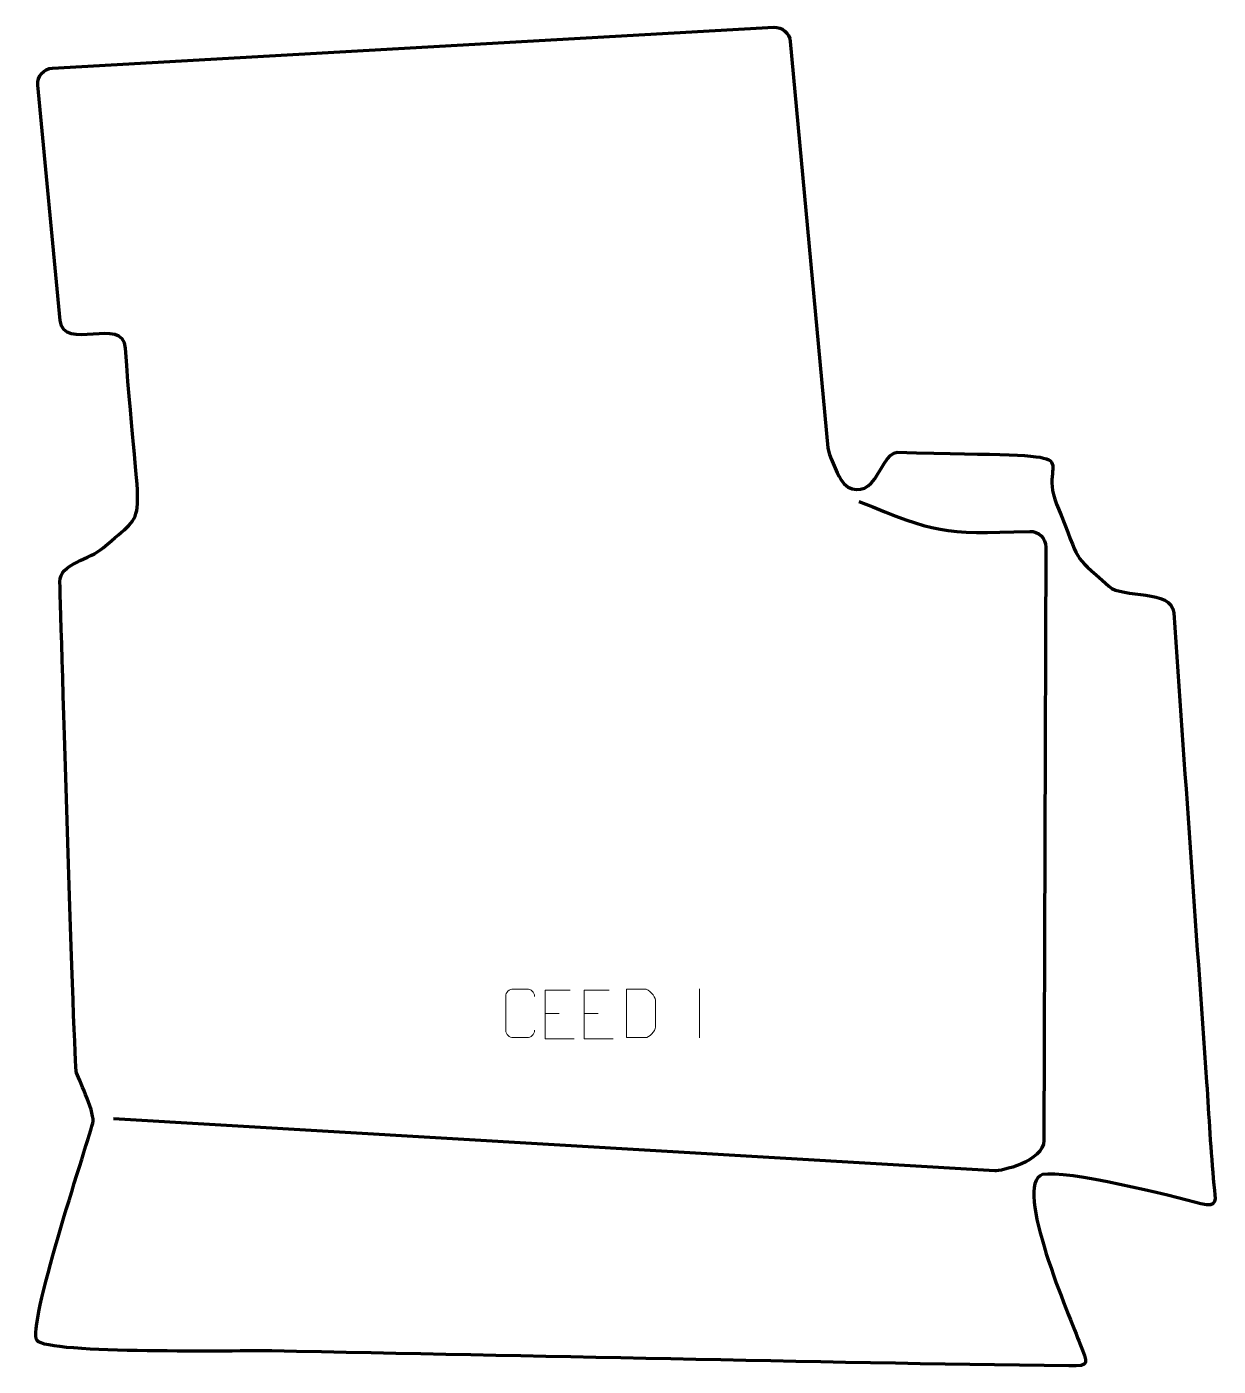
# Model space of a CAD drawing. Header units: millimetres. Extents: x -281 to 330, y -334 to 353.
import ezdxf

# ---------------------------------------------------------------- set-up
doc = ezdxf.new("R2010")
doc.units = ezdxf.units.MM
doc.header["$MEASUREMENT"] = 0
doc.layers.add('layer 2', color=7, linetype='Continuous')
doc.layers.add('layer 3', color=7, linetype='Continuous')

msp = doc.modelspace()

# ---------------------------------------------------------------- linework, layer by layer
at = {"layer": 'layer 2', "color": 22, "lineweight": 158}
msp.add_open_spline([(101.8646, 353.1587), (101.8646, 353.1587), (-268.2182, 332.2324), (-268.2182, 332.2324), (-268.2182, 332.2324), (-272.7761, 331.9748), (-276.1633, 328.0315), (-275.7306, 323.487), (-275.7306, 323.487), (-275.7306, 323.487), (-264.2299, 202.695), (-264.2299, 202.695), (-264.2299, 202.695), (-262.6723, 186.3375), (-231.8772, 205.2393), (-230.7303, 188.6024), (-230.7303, 188.6024), (-223.9528, 90.2923), (-217.2745, 108.2345), (-242.2445, 86.087), (-242.2445, 86.087), (-248.7166, 80.3464), (-264.7165, 77.8689), (-264.4218, 68.728), (-264.4218, 68.728), (-263.6455, 44.6495), (-257.2105, -179.6986), (-255.8374, -183.1966), (-255.8374, -183.1966), (-253.8336, -188.3014), (-246.1563, -204.3523), (-247.4818, -208.9846), (-247.4818, -208.9846), (-251.5508, -223.2056), (-281.3772, -313.3971), (-276.1339, -320.485), (-276.1339, -320.485), (-270.8674, -327.6042), (-170.9278, -325.5348), (-155.6597, -325.814), (-155.6597, -325.814), (-20.2836, -328.2894), (118.3808, -331.7335), (253.1256, -333.4883), (253.1256, -333.4883), (264.7432, -333.6396), (262.7348, -332.4019), (258.8484, -321.9403), (258.8484, -321.9403), (254.2953, -309.6831), (223.7848, -240.3683), (239.7529, -235.3742), (239.7529, -235.3742), (251.4513, -232.7358), (306.4658, -246.4733), (320.844, -250.3128), (320.844, -250.3128), (329.8105, -252.7073), (328.3965, -248.2391), (327.6236, -240.6293), (327.6236, -240.6293), (325.8688, -223.3532), (325.0491, -205.3713), (323.8363, -187.9875), (323.8363, -187.9875), (318.2152, -107.738), (312.5941, -27.4884), (306.973, 52.7611), (306.973, 52.7611), (306.0992, 65.2332), (280.7198, 60.0217), (273.7151, 66.3988), (273.7151, 66.3988), (253.2783, 85.0043), (260.4826, 75.8705), (246.8927, 108.6002), (246.8927, 108.6002), (235.446, 136.1682), (274.8471, 132.5922), (165.136, 135.1653), (165.136, 135.1653), (160.235, 135.2803), (156.6891, 124.8225), (151.8536, 119.3419), (151.8536, 119.3419), (147.9864, 114.9591), (140.5592, 114.1596), (136.2257, 121.1971), (136.2257, 121.1971), (134.1702, 124.5351), (129.8559, 134.1398), (129.5477, 137.4752), (129.5477, 137.4752), (129.5477, 137.4752), (110.2824, 345.9078), (110.2824, 345.9078), (110.2824, 345.9078), (109.886, 350.1957), (106.164, 353.4019), (101.8646, 353.1587)], degree=3, knots=[0, 0, 0, 0, 0.03846154, 0.03846154, 0.03846154, 0.03846154, 0.07692308, 0.07692308, 0.07692308, 0.07692308, 0.11538462, 0.11538462, 0.11538462, 0.11538462, 0.15384615, 0.15384615, 0.15384615, 0.15384615, 0.19230769, 0.19230769, 0.19230769, 0.19230769, 0.23076923, 0.23076923, 0.23076923, 0.23076923, 0.26923077, 0.26923077, 0.26923077, 0.26923077, 0.30769231, 0.30769231, 0.30769231, 0.30769231, 0.34615385, 0.34615385, 0.34615385, 0.34615385, 0.38461538, 0.38461538, 0.38461538, 0.38461538, 0.42307692, 0.42307692, 0.42307692, 0.42307692, 0.46153846, 0.46153846, 0.46153846, 0.46153846, 0.5, 0.5, 0.5, 0.5, 0.53846154, 0.53846154, 0.53846154, 0.53846154, 0.57692308, 0.57692308, 0.57692308, 0.57692308, 0.61538462, 0.61538462, 0.61538462, 0.61538462, 0.65384615, 0.65384615, 0.65384615, 0.65384615, 0.69230769, 0.69230769, 0.69230769, 0.69230769, 0.73076923, 0.73076923, 0.73076923, 0.73076923, 0.76923077, 0.76923077, 0.76923077, 0.76923077, 0.80769231, 0.80769231, 0.80769231, 0.80769231, 0.84615385, 0.84615385, 0.84615385, 0.84615385, 0.88461538, 0.88461538, 0.88461538, 0.88461538, 0.92307692, 0.92307692, 0.92307692, 0.92307692, 1, 1, 1, 1], dxfattribs=at)
at = {"layer": 'layer 2', "color": 250, "lineweight": 9}
for points, knots in [([(-20.8409, -161.2996), (-20.9807, -163.623), (-22.6579, -165.1026), (-24.8056, -165.1134), (-24.8056, -165.1134), (-27.1375, -165.113), (-29.4694, -165.113), (-31.8009, -165.1134), (-31.8009, -165.1134), (-33.7259, -165.2188), (-35.698, -163.3343), (-35.6868, -161.317), (-35.6868, -161.317), (-35.6864, -155.5469), (-35.6864, -149.7772), (-35.6868, -144.0079), (-35.6868, -144.0079), (-35.6826, -141.8698), (-33.9359, -140.1506), (-31.7835, -140.1641), (-31.7835, -140.1641), (-29.4578, -140.1641), (-27.1317, -140.1641), (-24.8056, -140.1641), (-24.8056, -140.1641), (-22.859, -140.1286), (-20.8676, -141.6201), (-20.8409, -144.0577)], [0, 0, 0, 0, 0.125, 0.125, 0.125, 0.125, 0.25, 0.25, 0.25, 0.25, 0.375, 0.375, 0.375, 0.375, 0.5, 0.5, 0.5, 0.5, 0.625, 0.625, 0.625, 0.625, 0.75, 0.75, 0.75, 0.75, 1, 1, 1, 1]), ([(-2.5581, -140.7609), (-2.5581, -140.7609), (-15.432, -140.7609), (-15.432, -140.7609), (-15.432, -140.7609), (-15.432, -140.7609), (-15.432, -165.7145), (-15.432, -165.7145), (-15.432, -165.7145), (-15.432, -165.7145), (-0.5662, -165.7145), (-0.5662, -165.7145)], [0, 0, 0, 0, 0.25, 0.25, 0.25, 0.25, 0.5, 0.5, 0.5, 0.5, 1, 1, 1, 1]), ([(17.4419, -140.7609), (17.4419, -140.7609), (4.568, -140.7609), (4.568, -140.7609), (4.568, -140.7609), (4.568, -140.7609), (4.568, -165.7145), (4.568, -165.7145), (4.568, -165.7145), (4.568, -165.7145), (19.4338, -165.7145), (19.4338, -165.7145)], [0, 0, 0, 0, 0.25, 0.25, 0.25, 0.25, 0.5, 0.5, 0.5, 0.5, 1, 1, 1, 1]), ([(26.2632, -165.0875), (28.595, -165.0871), (33.5452, -165.1111), (35.8767, -165.1114), (35.8767, -165.1114), (37.8017, -165.2168), (41.1203, -161.6752), (41.1091, -159.6579), (41.1091, -159.6579), (41.1087, -153.8878), (41.1087, -151.7181), (41.1091, -145.9488), (41.1091, -145.9488), (41.1048, -143.8107), (37.7303, -140.1506), (35.5779, -140.1641), (35.5779, -140.1641), (33.2522, -140.1641), (28.5279, -140.1641), (26.2018, -140.1641), (26.2018, -140.1641), (26.2022, -145.911), (26.2635, -159.3402), (26.2632, -165.0875)], [0, 0, 0, 0, 0.14285714, 0.14285714, 0.14285714, 0.14285714, 0.28571429, 0.28571429, 0.28571429, 0.28571429, 0.42857143, 0.42857143, 0.42857143, 0.42857143, 0.57142857, 0.57142857, 0.57142857, 0.57142857, 0.71428571, 0.71428571, 0.71428571, 0.71428571, 1, 1, 1, 1])]:
    msp.add_open_spline(points, degree=3, knots=knots, dxfattribs=at)
for points in [[(63.6555, -140.1518), (63.6555, -140.1518), (63.6555, -165.1259), (63.6555, -165.1259)], [(-15.432, -152.6406), (-15.432, -152.6406), (-8.2639, -152.6406), (-8.2639, -152.6406)], [(4.568, -152.6406), (4.568, -152.6406), (11.7361, -152.6406), (11.7361, -152.6406)]]:
    msp.add_open_spline(points, degree=3, dxfattribs=at)
at = {"layer": 'layer 3', "color": 144, "lineweight": 158}
msp.add_open_spline([(145.5336, 109.9306), (185.3425, 93.85), (187.3749, 92.9903), (233.1076, 94.5757), (233.1076, 94.5757), (237.6631, 94.7336), (241.3997, 91.1125), (241.3848, 86.5543), (241.3848, 86.5543), (241.3848, 86.5543), (240.3877, -217.857), (240.3877, -217.857), (240.3877, -217.857), (240.3524, -228.6059), (218.1064, -233.6736), (215.1685, -233.4997), (215.1685, -233.4997), (215.1685, -233.4997), (-236.8959, -206.7517), (-236.8959, -206.7517)], degree=3, knots=[0, 0, 0, 0, 0.16666667, 0.16666667, 0.16666667, 0.16666667, 0.33333333, 0.33333333, 0.33333333, 0.33333333, 0.5, 0.5, 0.5, 0.5, 0.66666667, 0.66666667, 0.66666667, 0.66666667, 1, 1, 1, 1], dxfattribs=at)

doc.saveas('drawing.dxf')
